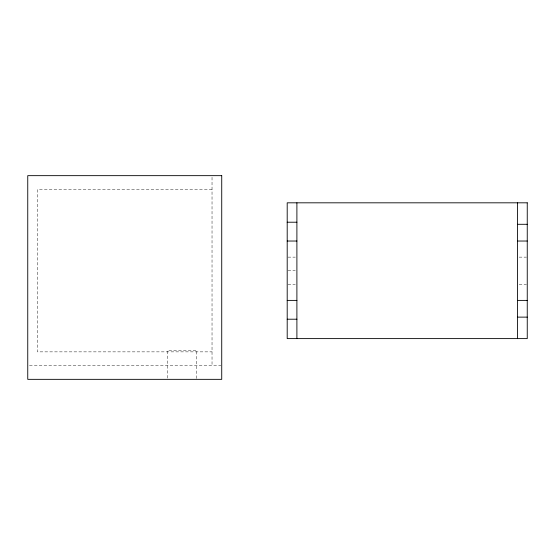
<?xml version="1.0" encoding="UTF-8"?>
<svg xmlns="http://www.w3.org/2000/svg" width="555" height="555" viewBox="0 0 555 555"><rect width="100%" height="100%" fill="white"/><g stroke="black" fill="none" stroke-linecap="round" stroke-linejoin="round"><path stroke-width="0.42" stroke-dasharray="2.77 2.08" d="M212.031 189.56L37.449 189.56L37.449 351.863L212.031 351.863M288.01 257.131L295.281 257.131M519.168 257.131L526.438 257.131M288.01 270.708L295.281 270.708M288.01 284.292L295.281 284.292M519.168 284.292L526.438 284.292M29.477 365.759L220.925 365.759M212.031 177.295L212.031 365.759M196.748 378.482L196.748 350.24L167.652 350.24L167.652 378.482"/><path stroke-width="0.83" d="M287.199 222.215L296.897 222.215M517.551 224.296L527.25 224.296M287.199 241.03L296.897 241.03M517.551 241.03L527.25 241.03M287.199 300.394L296.897 300.394M517.551 300.394L527.25 300.394M517.551 317.127L527.25 317.127M287.199 319.208L296.897 319.208M517.551 202.818L517.551 338.606M296.897 202.818L296.897 338.606M221.729 175.657L27.75 175.657L27.75 379.342L221.729 379.342L221.729 175.657M527.25 202.818L287.199 202.818L287.199 338.606L527.25 338.606L527.25 202.818"/></g></svg>
